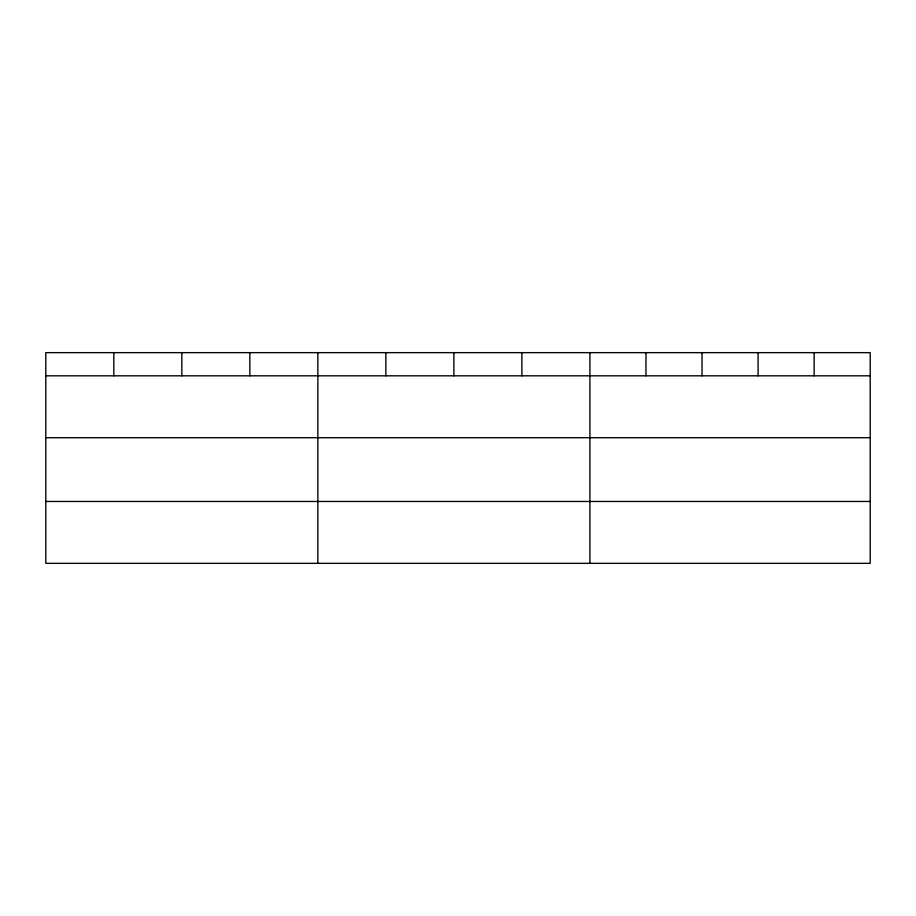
<?xml version="1.0" encoding="UTF-8"?>
<svg xmlns="http://www.w3.org/2000/svg" width="916" height="916" viewBox="0 0 916 916"><rect width="100%" height="100%" fill="white"/><g stroke="black" fill="none" stroke-linecap="round" stroke-linejoin="round"><path stroke-width="1.37" d="M870.2 437.699L870.2 352.649L45.8 352.649L45.8 563.351L870.2 563.351L870.2 437.699L45.8 437.699M45.8 375.812L870.2 375.812M45.8 501.464L870.2 501.464M814.141 352.649L814.141 375.812M758.082 352.649L758.082 375.812M702.022 352.649L702.022 375.812M645.963 352.649L645.963 375.812M589.904 352.649L589.904 563.351M521.891 352.649L521.891 375.812M453.878 352.649L453.878 375.812M385.865 352.649L385.865 375.812M317.852 352.649L317.852 563.351M249.839 352.649L249.839 375.812M181.826 352.649L181.826 375.812M113.813 352.649L113.813 375.812"/></g></svg>
